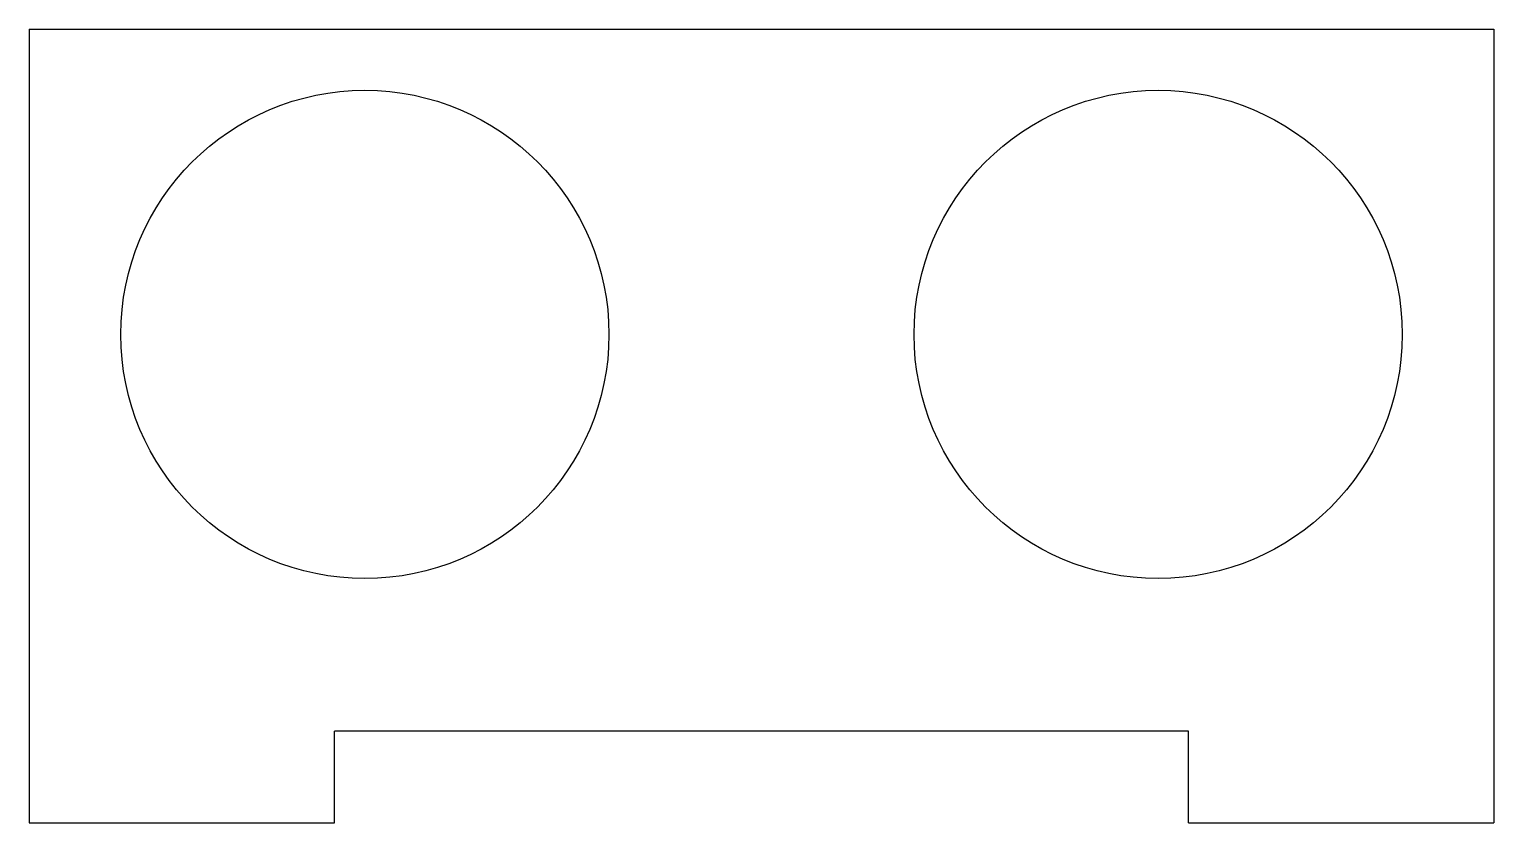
# Model space of a CAD drawing. Header units: millimetres. Extents: x 4.2 to 52.2, y 4.5 to 30.5.
import ezdxf

# ---------------------------------------------------------------- set-up
doc = ezdxf.new("R2010")
doc.units = ezdxf.units.MM
doc.layers.add('Corte exterior', color=1, linetype='Continuous', true_color=0xff0000)

msp = doc.modelspace()

# ---------------------------------------------------------------- linework, layer by layer
at = {"layer": 'Corte exterior'}
for p, q in [((4.2, 30.5), (52.2, 30.5)), ((4.2, 30.5), (4.2, 4.5)), ((52.2, 30.5), (52.2, 4.5)), ((42.2, 7.5), (14.2, 7.5)), ((14.2, 4.5), (14.2, 7.5)), ((42.2, 4.5), (42.2, 7.5)), ((4.2, 4.5), (14.2, 4.5)), ((42.2, 4.5), (52.2, 4.5))]:
    msp.add_line(p, q, dxfattribs=at)
for centre in [(15.2, 20.5), (41.2, 20.5)]:
    msp.add_circle(centre, 8, dxfattribs=at)

doc.saveas('drawing.dxf')
